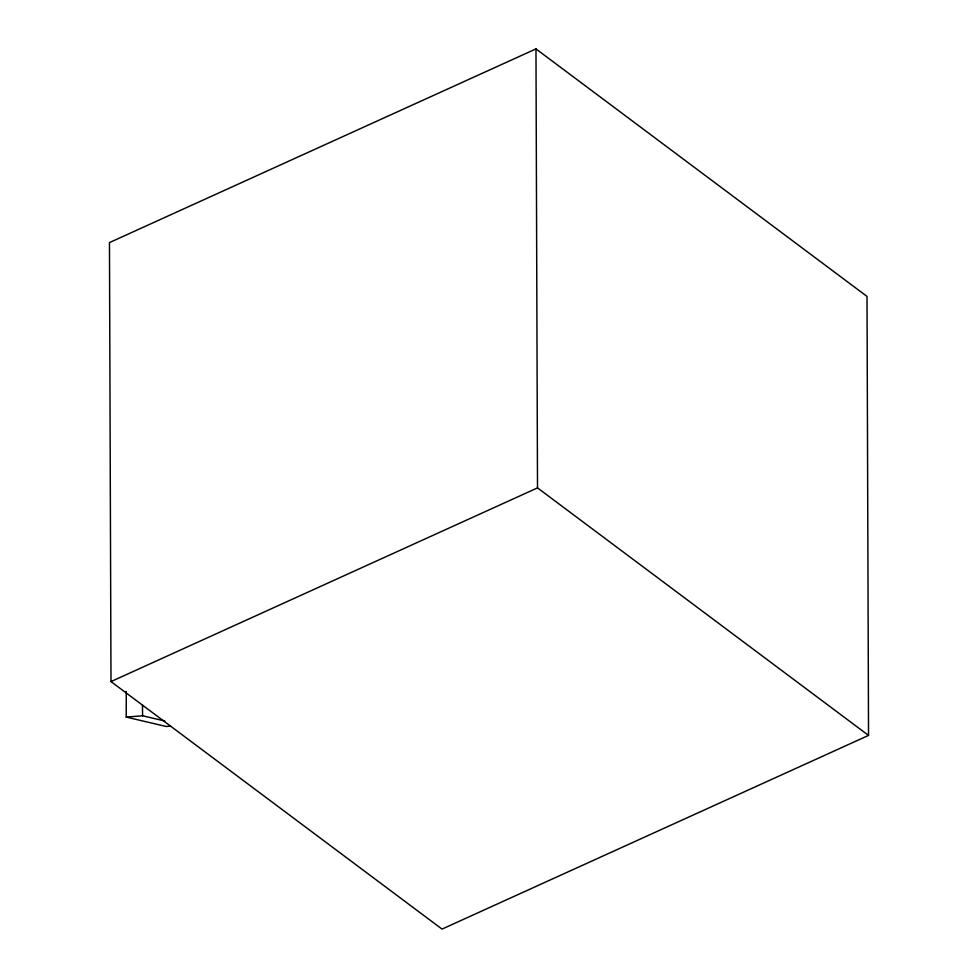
<?xml version="1.0" encoding="UTF-8"?>
<svg xmlns="http://www.w3.org/2000/svg" width="978" height="978" viewBox="0 0 978 978"><rect width="100%" height="100%" fill="white"/><g stroke="black" fill="none" stroke-linecap="round" stroke-linejoin="round"><path stroke-width="1.47" d="M170.685 726.128L166.223 726.483L126.223 717.082L126.272 691.409M535.968 48.9L109.463 242.593L110.991 681.58L442.032 929.1L868.537 735.407L867.009 296.42L535.968 48.9L537.509 487.888L868.537 735.407M110.991 681.58L537.509 487.888M126.223 717.082L142.568 715.774L164.793 720.994M142.482 705.162L142.568 715.774"/></g></svg>
